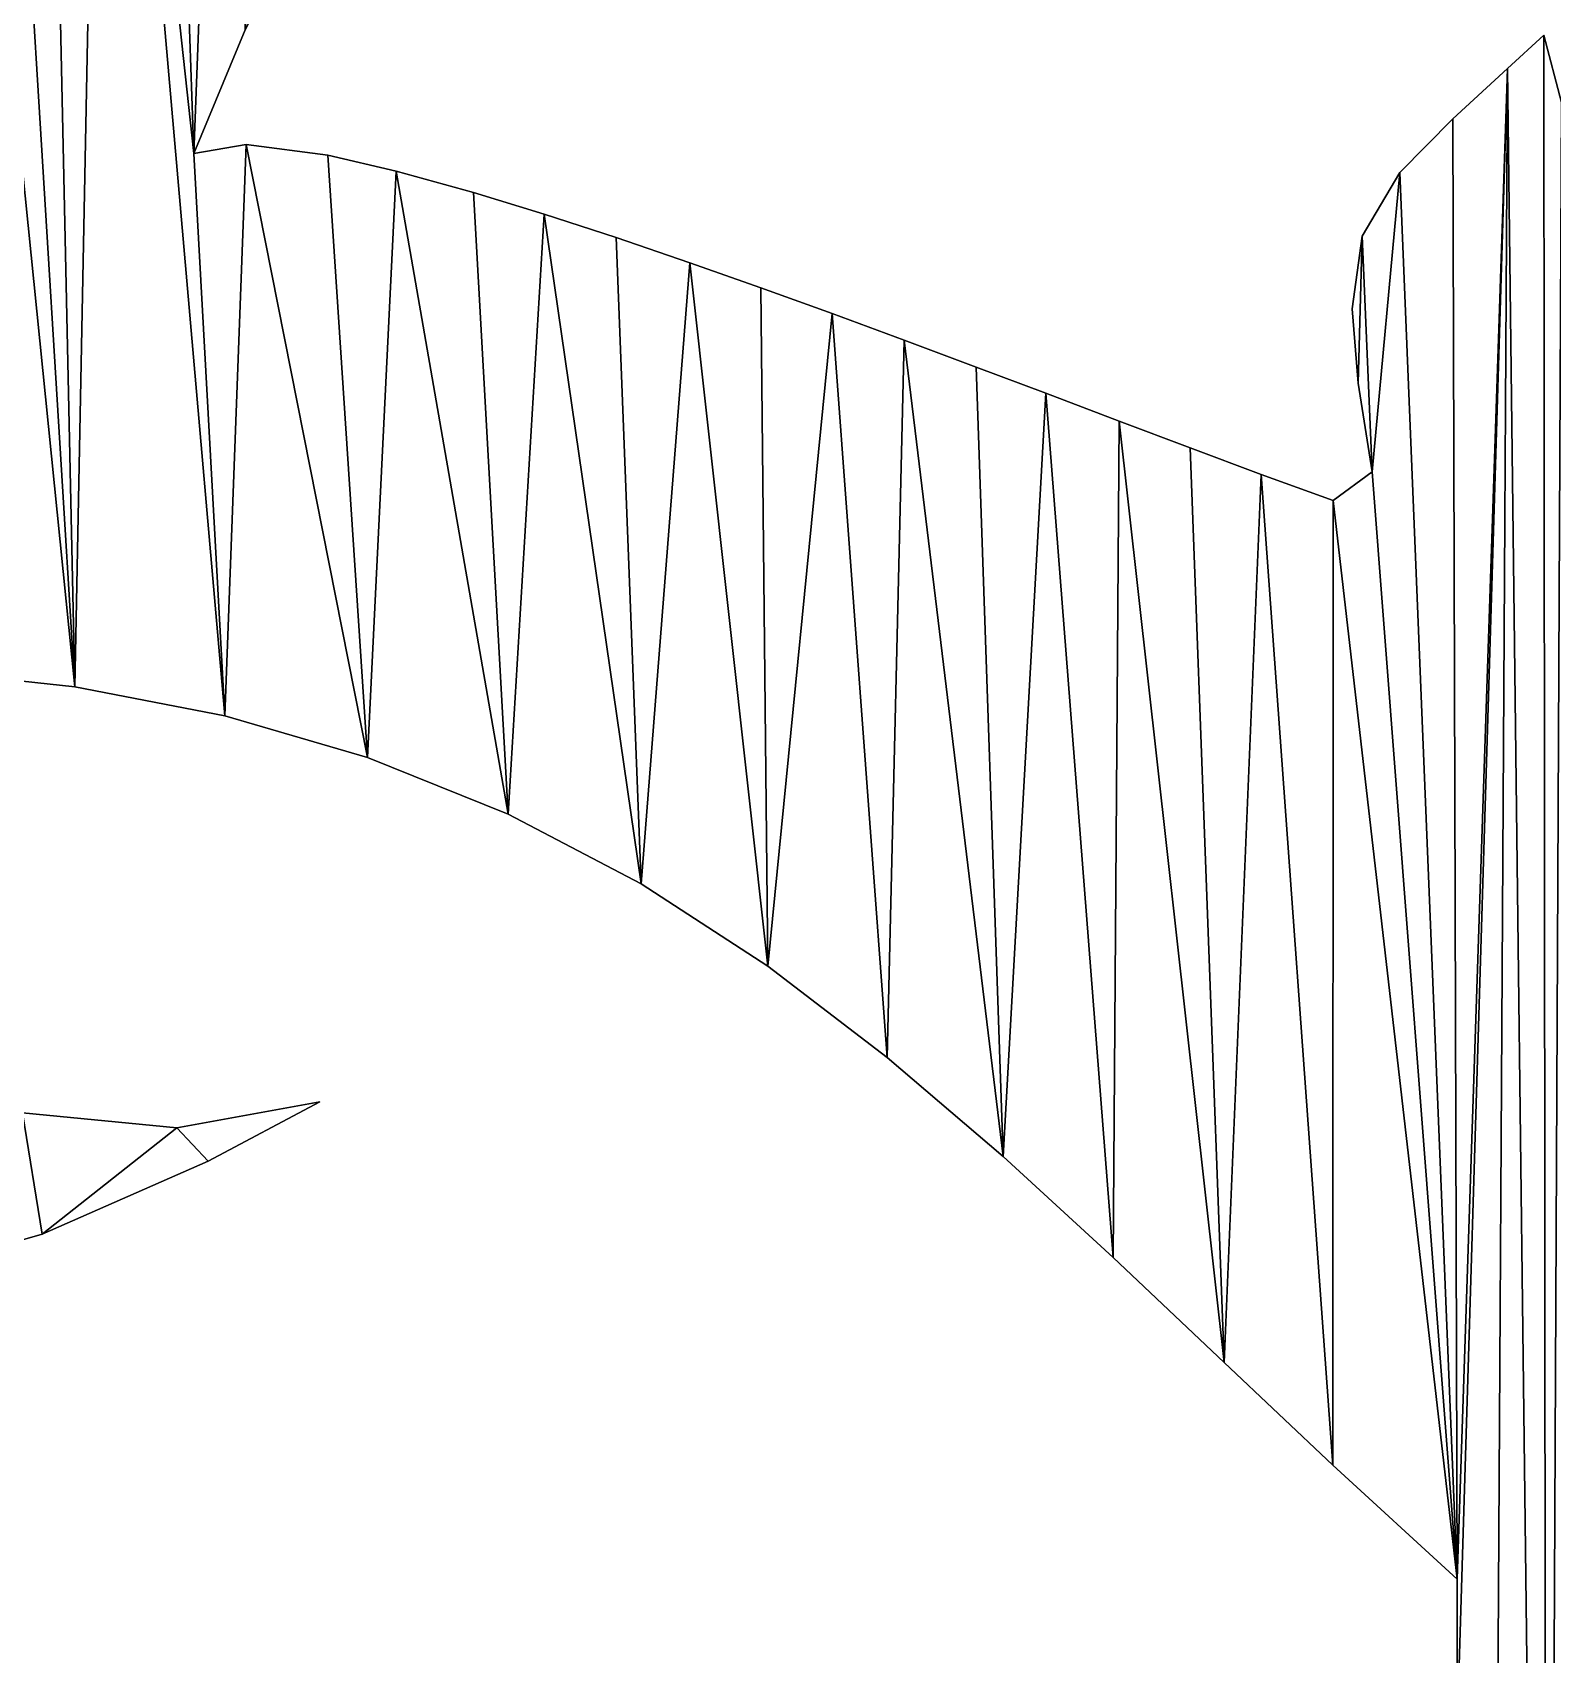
# Model space of a CAD drawing. Extents: x 9 to 1212, y 18 to 833.
# Drawn here: x 119.7 to 189.2, y 636.6 to 710.7 of the extents above; entities that cross this region are included whole.
import ezdxf

# ---------------------------------------------------------------- set-up
doc = ezdxf.new("R2010")
doc.units = 0
doc.header["$MEASUREMENT"] = 0
doc.layers.get('0').update_dxf_attribs({"linetype": 'CONTINUOUS'})

# ---------------------------------------------------------------- blocks, each defined once
blk = doc.blocks.new('GRUPO_1')
for p, q in [((120.86276, 270.48745), (118.51414, 264.8353)), ((120.86276, 270.48745, 15), (118.51414, 264.8353, 15)), ((178.57519, 268.71566), (180.22243, 270.24241)), ((178.57519, 268.71566, 15), (180.22243, 270.24241, 15)), ((180.22243, 270.24241), (181.03183, 267.1548)), ((180.22243, 270.24241, 15), (181.03183, 267.1548, 15)), ((180.22243, 270.24241), (180.22243, 270.24241, 15)), ((176.06335, 266.40791), (178.57519, 268.71566)), ((176.06335, 266.40791, 15), (178.57519, 268.71566, 15)), ((178.57519, 268.71566), (178.57519, 268.71566, 15)), ((173.65264, 263.95509), (176.06335, 266.40791)), ((173.65264, 263.95509, 15), (176.06335, 266.40791, 15)), ((176.06335, 266.40791), (176.06335, 266.40791, 15)), ((118.51414, 264.8353), (120.91021, 265.24188)), ((118.51414, 264.8353, 15), (120.91021, 265.24188, 15)), ((118.51414, 264.8353), (118.51414, 264.8353, 15)), ((120.91021, 265.24188), (124.64069, 264.74733)), ((120.91021, 265.24188, 15), (124.64069, 264.74733, 15)), ((120.91021, 265.24188), (120.91021, 265.24188, 15)), ((124.64069, 264.74733), (127.76528, 264.02794)), ((124.64069, 264.74733, 15), (127.76528, 264.02794, 15)), ((124.64069, 264.74733), (124.64069, 264.74733, 15)), ((127.76528, 264.02794), (131.29918, 263.05093)), ((127.76528, 264.02794, 15), (131.29918, 263.05093, 15)), ((127.76528, 264.02794), (127.76528, 264.02794, 15)), ((171.92754, 261.04823), (173.65264, 263.95509)), ((171.92754, 261.04823, 15), (173.65264, 263.95509, 15)), ((173.65264, 263.95509), (173.65264, 263.95509, 15)), ((131.29918, 263.05093), (134.52421, 262.06341)), ((131.29918, 263.05093, 15), (134.52421, 262.06341, 15)), ((131.29918, 263.05093), (131.29918, 263.05093, 15)), ((134.52421, 262.06341), (137.82923, 260.98541)), ((134.52421, 262.06341, 15), (137.82923, 260.98541, 15)), ((134.52421, 262.06341), (134.52421, 262.06341, 15)), ((171.47361, 257.7242), (171.92754, 261.04823)), ((171.47361, 257.7242, 15), (171.92754, 261.04823, 15)), ((171.92754, 261.04823), (171.92754, 261.04823, 15)), ((137.82923, 260.98541), (141.19342, 259.83715)), ((137.82923, 260.98541, 15), (141.19342, 259.83715, 15)), ((137.82923, 260.98541), (137.82923, 260.98541, 15)), ((141.19342, 259.83715), (144.43889, 258.69204)), ((141.19342, 259.83715, 15), (144.43889, 258.69204, 15)), ((141.19342, 259.83715), (141.19342, 259.83715, 15)), ((144.43889, 258.69204), (147.70323, 257.5114)), ((144.43889, 258.69204, 15), (147.70323, 257.5114, 15)), ((144.43889, 258.69204), (144.43889, 258.69204, 15)), ((147.70323, 257.5114), (150.99166, 256.2992)), ((147.70323, 257.5114, 15), (150.99166, 256.2992, 15)), ((147.70323, 257.5114), (147.70323, 257.5114, 15)), ((171.74418, 254.32496), (171.47361, 257.7242)), ((171.74418, 254.32496, 15), (171.47361, 257.7242, 15)), ((171.47361, 257.7242), (171.47361, 257.7242, 15)), ((150.99166, 256.2992), (154.28217, 255.06887)), ((150.99166, 256.2992, 15), (154.28217, 255.06887, 15)), ((150.99166, 256.2992), (150.99166, 256.2992, 15)), ((154.28217, 255.06887), (157.46403, 253.86769)), ((154.28217, 255.06887, 15), (157.46403, 253.86769, 15)), ((154.28217, 255.06887), (154.28217, 255.06887, 15)), ((157.46403, 253.86769), (160.81186, 252.5976)), ((157.46403, 253.86769, 15), (160.81186, 252.5976, 15)), ((157.46403, 253.86769), (157.46403, 253.86769, 15)), ((172.37825, 250.27869), (171.74418, 254.32496)), ((172.37825, 250.27869, 15), (171.74418, 254.32496, 15)), ((171.74418, 254.32496), (171.74418, 254.32496, 15)), ((160.81186, 252.5976), (164.05891, 251.36725)), ((160.81186, 252.5976, 15), (164.05891, 251.36725, 15)), ((160.81186, 252.5976), (160.81186, 252.5976, 15)), ((164.05891, 251.36725), (167.30167, 250.15257)), ((164.05891, 251.36725, 15), (167.30167, 250.15257, 15)), ((164.05891, 251.36725), (164.05891, 251.36725, 15)), ((167.30167, 250.15257), (170.59167, 248.96475)), ((167.30167, 250.15257, 15), (170.59167, 248.96475, 15)), ((167.30167, 250.15257), (167.30167, 250.15257, 15)), ((170.59167, 248.96475), (172.37825, 250.27869)), ((170.59167, 248.96475, 15), (172.37825, 250.27869, 15)), ((172.37825, 250.27869), (172.37825, 250.27869, 15)), ((170.59167, 248.96475), (170.59167, 248.96475, 15)), ((113.07248, 240.4403), (106.31219, 241.17335)), ((113.07248, 240.4403, 15), (106.31219, 241.17335, 15)), ((119.92907, 239.12213), (113.07248, 240.4403)), ((119.92907, 239.12213, 15), (113.07248, 240.4403, 15)), ((113.07248, 240.4403), (113.07248, 240.4403, 15)), ((126.45648, 237.22336), (119.92907, 239.12213)), ((126.45648, 237.22336, 15), (119.92907, 239.12213, 15)), ((119.92907, 239.12213), (119.92907, 239.12213, 15)), ((132.8869, 234.63014), (126.45648, 237.22336)), ((132.8869, 234.63014, 15), (126.45648, 237.22336, 15)), ((126.45648, 237.22336), (126.45648, 237.22336, 15)), ((138.95876, 231.43635), (132.8869, 234.63014)), ((138.95876, 231.43635, 15), (132.8869, 234.63014, 15)), ((132.8869, 234.63014), (132.8869, 234.63014, 15)), ((144.75221, 227.67181), (138.95876, 231.43635)), ((144.75221, 227.67181, 15), (138.95876, 231.43635, 15)), ((138.95876, 231.43635), (138.95876, 231.43635, 15)), ((150.21327, 223.50312), (144.75221, 227.67181)), ((150.21327, 223.50312, 15), (144.75221, 227.67181, 15)), ((144.75221, 227.67181), (144.75221, 227.67181, 15)), ((155.50919, 218.97382), (150.21327, 223.50312)), ((155.50919, 218.97382, 15), (150.21327, 223.50312, 15)), ((150.21327, 223.50312), (150.21327, 223.50312, 15)), ((117.73115, 220.27934), (124.27098, 221.48134)), ((117.73115, 220.27934, 15), (124.27098, 221.48134, 15)), ((124.27098, 221.48134), (119.17405, 218.76816)), ((124.27098, 221.48134, 15), (119.17405, 218.76816, 15)), ((124.27098, 221.48134), (124.27098, 221.48134, 15)), ((110.68668, 220.97549), (117.73115, 220.27934)), ((110.68668, 220.97549, 15), (117.73115, 220.27934, 15)), ((117.73115, 220.27934), (117.73115, 220.27934, 15)), ((160.54398, 214.35761), (155.50919, 218.97382)), ((160.54398, 214.35761, 15), (155.50919, 218.97382, 15)), ((155.50919, 218.97382), (155.50919, 218.97382, 15)), ((119.17405, 218.76816), (111.58886, 215.42039)), ((119.17405, 218.76816, 15), (111.58886, 215.42039, 15)), ((119.17405, 218.76816), (119.17405, 218.76816, 15)), ((111.58886, 215.42039), (104.92375, 213.52741)), ((111.58886, 215.42039, 15), (104.92375, 213.52741, 15)), ((111.58886, 215.42039), (111.58886, 215.42039, 15)), ((165.61259, 209.56381), (160.54398, 214.35761)), ((165.61259, 209.56381, 15), (160.54398, 214.35761, 15)), ((160.54398, 214.35761), (160.54398, 214.35761, 15)), ((170.58028, 204.86996), (165.61259, 209.56381)), ((170.58028, 204.86996, 15), (165.61259, 209.56381, 15)), ((165.61259, 209.56381), (165.61259, 209.56381, 15)), ((176.27, 199.64758), (170.58028, 204.86996)), ((176.27, 199.64758, 15), (170.58028, 204.86996, 15)), ((170.58028, 204.86996), (170.58028, 204.86996, 15)), ((176.27, 192.71072), (176.27, 199.64758)), ((176.27, 192.71072, 15), (176.27, 199.64758, 15)), ((176.27, 199.64758), (176.27, 199.64758, 15))]:
    blk.add_line(p, q)
mesh = blk.add_polyface()
corners = [(106.31219, 241.17335), (103.14784, 287.50565), (104.16849, 289.9333), (105.68785, 292.98502), (107.44811, 295.90621), (113.07248, 240.4403), (109.47389, 298.67111), (111.76298, 301.21901), (114.31119, 303.50292), (118.51414, 264.8353), (117.10297, 305.47979), (96.16109, 306.83491), (109.3535, 324.66067), (99.54856, 306.87439), (103.02067, 306.91487), (106.34258, 306.95361), (109.8385, 306.99442), (109.35361, 339.63465), (127.02136, 339.63465), (113.3081, 307.03493), (116.67558, 307.07398), (120.10886, 307.11365), (120.86276, 270.48745), (122.57257, 273.79774), (124.29634, 276.73875), (126.04, 279.32753), (128.3728, 282.22385), (134.17838, 339.63465), (130.76628, 284.58167), (133.48968, 286.60031), (136.56547, 288.15972), (141.44942, 339.63465), (139.79636, 289.12834), (143.20841, 289.56953), (147.68275, 307.43574), (159.33686, 339.63465), (146.6513, 289.55744), (150.49855, 307.4685), (154.02404, 307.50923), (157.53301, 307.54978), (150.03093, 289.2186), (151.45046, 305.95103), (153.55699, 288.62111), (154.57884, 304.46504), (156.79253, 287.92349), (157.59977, 302.80172), (160.19104, 287.09282)]
mesh.append_faces([[corners[k] for k in face] for face in [(11, 12, 13), (13, 12, 14), (14, 12, 15), (15, 12, 16), (16, 18, 19), (19, 18, 20), (20, 18, 21), (22, 18, 23), (23, 18, 24), (24, 18, 25), (25, 18, 26), (26, 27, 28), (28, 27, 29), (29, 27, 30), (30, 31, 32), (32, 31, 33), (33, 34, 36), (34, 35, 37), (37, 35, 38), (38, 35, 39), (40, 41, 42), (42, 43, 44), (44, 45, 46), (21, 9, 10), (9, 21, 22)]], dxfattribs={"vtx0": -1, "vtx1": -1})
mesh.append_faces([[corners[k] for k in face] for face in [(21, 18, 22), (33, 31, 34)]], dxfattribs={"vtx0": -1, "vtx1": -1, "vtx2": -1})
mesh.append_faces([[corners[k] for k in face] for face in [(0, 1, 2), (0, 2, 3), (0, 3, 4), (5, 4, 6), (5, 6, 7), (5, 7, 8), (9, 8, 10), (16, 12, 17), (16, 17, 18), (26, 18, 27), (30, 27, 31), (34, 31, 35), (34, 40, 36), (40, 34, 41), (42, 41, 43), (44, 43, 45)]], dxfattribs={"vtx0": -1, "vtx2": -1})
mesh = blk.add_polyface()
corners = [(104.16849, 289.9333, 15), (106.31219, 241.17335, 15), (105.68785, 292.98502, 15), (107.44811, 295.90621, 15), (113.07248, 240.4403, 15), (109.47389, 298.67111, 15), (111.76298, 301.21901, 15), (114.31119, 303.50292, 15), (118.51414, 264.8353, 15), (117.10297, 305.47979, 15), (120.10886, 307.11365, 15), (120.86276, 270.48745, 15), (150.03093, 289.2186, 15), (147.68275, 307.43574, 15), (146.6513, 289.55744, 15), (151.45046, 305.95103, 15), (153.55699, 288.62111, 15), (154.57884, 304.46504, 15), (156.79253, 287.92349, 15), (157.59977, 302.80172, 15), (160.19104, 287.09282, 15), (109.3535, 324.66067, 15), (96.16109, 306.83491, 15), (99.54856, 306.87439, 15), (103.02067, 306.91487, 15), (106.34258, 306.95361, 15), (109.8385, 306.99442, 15), (109.35361, 339.63465, 15), (127.02136, 339.63465, 15), (113.3081, 307.03493, 15), (116.67558, 307.07398, 15), (122.57257, 273.79774, 15), (124.29634, 276.73875, 15), (126.04, 279.32753, 15), (128.3728, 282.22385, 15), (134.17838, 339.63465, 15), (130.76628, 284.58167, 15), (133.48968, 286.60031, 15), (136.56547, 288.15972, 15), (141.44942, 339.63465, 15), (139.79636, 289.12834, 15), (143.20841, 289.56953, 15), (159.33686, 339.63465, 15), (150.49855, 307.4685, 15), (154.02404, 307.50923, 15), (157.53301, 307.54978, 15), (159.33686, 324.70279, 15)]
mesh.append_faces([[corners[k] for k in face] for face in [(0, 1, 2), (2, 1, 3), (3, 4, 5), (5, 4, 6), (6, 4, 7), (7, 8, 9), (12, 13, 14), (13, 12, 15), (15, 16, 17), (17, 18, 19), (21, 26, 27), (27, 26, 28), (28, 34, 35), (35, 38, 39), (39, 13, 42), (42, 45, 46)]], dxfattribs={"vtx0": -1, "vtx1": -1})
mesh.append_faces([[corners[k] for k in face] for face in [(28, 10, 11), (39, 41, 13)]], dxfattribs={"vtx0": -1, "vtx1": -1, "vtx2": -1})
mesh.append_faces([[corners[k] for k in face] for face in [(8, 10, 9), (10, 8, 11), (15, 12, 16), (17, 16, 18), (19, 18, 20), (21, 22, 23), (21, 23, 24), (21, 24, 25), (21, 25, 26), (28, 26, 29), (28, 29, 30), (28, 30, 10), (28, 11, 31), (28, 31, 32), (28, 32, 33), (28, 33, 34), (35, 34, 36), (35, 36, 37), (35, 37, 38), (39, 38, 40), (39, 40, 41), (13, 41, 14), (42, 13, 43), (42, 43, 44), (42, 44, 45)]], dxfattribs={"vtx0": -1, "vtx2": -1})
mesh = blk.add_polyface()
corners = [(99.44923, 241.43984), (99.50739, 275.80062), (106.31219, 241.17335), (100.86379, 279.68608), (102.41903, 285.5233), (103.14784, 287.50565), (107.44811, 295.90621), (113.07248, 240.4403), (114.31119, 303.50292), (119.92907, 239.12213), (118.51414, 264.8353), (120.91021, 265.24188), (126.45648, 237.22336), (124.64069, 264.74733), (127.76528, 264.02794), (132.8869, 234.63014), (131.29918, 263.05093), (134.52421, 262.06341), (138.95876, 231.43635), (137.82923, 260.98541), (141.19342, 259.83715), (144.75221, 227.67181), (144.43889, 258.69204), (147.70323, 257.5114), (150.21327, 223.50312), (150.99166, 256.2992), (155.50919, 218.97382), (154.28217, 255.06887), (157.46403, 253.86769), (160.54398, 214.35761), (160.81186, 252.5976), (165.61259, 209.56381), (164.05891, 251.36725), (167.30167, 250.15257), (170.58028, 204.86996), (170.59167, 248.96475), (176.27, 199.64758), (172.37825, 250.27869), (171.92754, 261.04823), (171.74418, 254.32496), (171.47361, 257.7242), (173.65264, 263.95509), (98.05806, 212.71085), (103.84533, 222.36354), (104.92375, 213.52741), (110.68668, 220.97549), (111.58886, 215.42039), (117.73115, 220.27934), (119.17405, 218.76816), (124.27098, 221.48134)]
mesh.append_faces([[corners[k] for k in face] for face in [(38, 39, 40), (48, 47, 49)]], dxfattribs={"vtx0": -1})
mesh.append_faces([[corners[k] for k in face] for face in [(0, 1, 2), (2, 6, 7), (7, 8, 9), (9, 11, 12), (12, 14, 15), (15, 17, 18), (18, 20, 21), (21, 23, 24), (24, 25, 26), (26, 28, 29), (29, 30, 31), (31, 33, 34), (34, 35, 36), (39, 38, 37), (42, 43, 44), (44, 45, 46), (46, 47, 48)]], dxfattribs={"vtx0": -1, "vtx1": -1})
mesh.append_faces([[corners[k] for k in face] for face in [(9, 8, 10)]], dxfattribs={"vtx0": -1, "vtx1": -1, "vtx2": -1})
mesh.append_faces([[corners[k] for k in face] for face in [(2, 1, 3), (2, 3, 4), (2, 4, 5), (9, 10, 11), (12, 11, 13), (12, 13, 14), (15, 14, 16), (15, 16, 17), (18, 17, 19), (18, 19, 20), (21, 20, 22), (21, 22, 23), (24, 23, 25), (26, 25, 27), (26, 27, 28), (29, 28, 30), (31, 30, 32), (31, 32, 33), (34, 33, 35), (36, 35, 37), (37, 38, 41), (44, 43, 45), (46, 45, 47)]], dxfattribs={"vtx0": -1, "vtx2": -1})
mesh = blk.add_polyface()
corners = [(99.50739, 275.80062, 15), (99.44923, 241.43984, 15), (106.31219, 241.17335, 15), (100.86379, 279.68608, 15), (102.41903, 285.5233, 15), (103.14784, 287.50565, 15), (104.16849, 289.9333, 15), (107.44811, 295.90621, 15), (113.07248, 240.4403, 15), (114.31119, 303.50292, 15), (119.92907, 239.12213, 15), (118.51414, 264.8353, 15), (120.91021, 265.24188, 15), (126.45648, 237.22336, 15), (124.64069, 264.74733, 15), (127.76528, 264.02794, 15), (132.8869, 234.63014, 15), (131.29918, 263.05093, 15), (134.52421, 262.06341, 15), (138.95876, 231.43635, 15), (137.82923, 260.98541, 15), (141.19342, 259.83715, 15), (144.75221, 227.67181, 15), (144.43889, 258.69204, 15), (147.70323, 257.5114, 15), (150.21327, 223.50312, 15), (150.99166, 256.2992, 15), (155.50919, 218.97382, 15), (154.28217, 255.06887, 15), (157.46403, 253.86769, 15), (160.54398, 214.35761, 15), (160.81186, 252.5976, 15), (165.61259, 209.56381, 15), (164.05891, 251.36725, 15), (167.30167, 250.15257, 15), (170.58028, 204.86996, 15), (170.59167, 248.96475, 15), (176.27, 199.64758, 15), (171.74418, 254.32496, 15), (171.92754, 261.04823, 15), (171.47361, 257.7242, 15), (172.37825, 250.27869, 15), (173.65264, 263.95509, 15), (103.84533, 222.36354, 15), (98.05806, 212.71085, 15), (104.92375, 213.52741, 15), (110.68668, 220.97549, 15), (111.58886, 215.42039, 15), (117.73115, 220.27934, 15), (119.17405, 218.76816, 15), (124.27098, 221.48134, 15)]
mesh.append_faces([[corners[k] for k in face] for face in [(38, 39, 40), (48, 49, 50)]], dxfattribs={"vtx0": -1})
mesh.append_faces([[corners[k] for k in face] for face in [(0, 2, 3), (3, 2, 4), (4, 2, 5), (5, 2, 6), (11, 10, 12), (12, 13, 14), (14, 13, 15), (15, 16, 17), (17, 16, 18), (18, 19, 20), (20, 19, 21), (21, 22, 23), (23, 22, 24), (24, 25, 26), (26, 27, 28), (28, 27, 29), (29, 30, 31), (31, 32, 33), (33, 32, 34), (34, 35, 36), (39, 41, 42), (43, 45, 46), (46, 47, 48)]], dxfattribs={"vtx0": -1, "vtx1": -1})
mesh.append_faces([[corners[k] for k in face] for face in [(9, 10, 11)]], dxfattribs={"vtx0": -1, "vtx1": -1, "vtx2": -1})
mesh.append_faces([[corners[k] for k in face] for face in [(0, 1, 2), (7, 2, 8), (9, 8, 10), (12, 10, 13), (15, 13, 16), (18, 16, 19), (21, 19, 22), (24, 22, 25), (26, 25, 27), (29, 27, 30), (31, 30, 32), (34, 32, 35), (36, 35, 37), (39, 38, 41), (43, 44, 45), (46, 45, 47), (48, 47, 49)]], dxfattribs={"vtx0": -1, "vtx2": -1})
mesh = blk.add_polyface()
corners = [(120.86276, 270.48745), (118.51414, 264.8353, 15), (118.51414, 264.8353), (120.86276, 270.48745, 15)]
mesh.append_faces([[corners[k] for k in face] for face in [(0, 1, 2), (1, 0, 3)]], dxfattribs={"vtx0": -1})
mesh = blk.add_polyface()
corners = [(170.59167, 248.96475, 15), (176.27, 199.64758, 15), (172.37825, 250.27869, 15), (173.65264, 263.95509, 15), (176.06335, 266.40791, 15), (178.57519, 268.71566, 15), (176.27, 192.71072, 15), (180.34302, 122.00268, 15), (180.22243, 270.24241, 15), (181.03183, 267.1548, 15), (181.74711, 129.38208, 15), (181.90859, 262.17392, 15), (182.58126, 133.13282, 15), (182.968, 257.76059, 15), (183.53429, 136.5082, 15), (184.1971, 253.89999, 15), (184.33914, 220.22882, 15), (185.58643, 250.56473, 15), (184.33914, 172.12948, 15), (186.70312, 220.14966, 15), (187.12528, 247.73395, 15), (190.08019, 218.71852, 15), (188.99616, 245.15693, 15), (191.66515, 242.64933, 15), (193.34758, 217.7718, 15), (194.56642, 241.04565, 15), (196.71486, 217.34287, 15), (197.79187, 240.27073, 15), (200.15755, 217.48326, 15), (201.25182, 240.3435, 15), (203.55324, 218.05437, 15), (204.67516, 241.15015, 15), (206.86201, 218.81872, 15), (207.73783, 242.38864, 15), (210.20681, 219.63159, 15), (210.85347, 244.08304, 15), (213.63857, 220.40705, 15), (213.8085, 246.05297, 15), (216.91471, 221.05056, 15), (216.45127, 248.08996, 15), (186.495, 174.87467, 15), (186.495, 217.48363, 15), (188.84672, 177.3714, 15), (188.84672, 214.9869, 15), (191.34922, 179.77088, 15), (191.34922, 212.58742, 15), (193.92481, 182.11342, 15), (193.92481, 210.24488, 15), (196.50331, 184.42442, 15), (196.50331, 207.93388, 15), (199.07137, 205.58489, 15), (199.07137, 186.77341, 15), (201.56696, 203.16276, 15), (203.90539, 191.73069, 15), (203.90539, 200.62761, 15), (205.98594, 194.46706, 15), (205.98594, 197.89124, 15)]
mesh.append_faces([[corners[k] for k in face] for face in [(54, 55, 56)]], dxfattribs={"vtx0": -1})
mesh.append_faces([[corners[k] for k in face] for face in [(0, 1, 2), (3, 1, 4), (4, 1, 5), (5, 7, 8), (8, 7, 9), (9, 10, 11), (11, 12, 13), (13, 14, 15), (15, 16, 17), (17, 19, 20), (20, 21, 22), (22, 21, 23), (23, 24, 25), (25, 26, 27), (27, 28, 29), (29, 30, 31), (31, 32, 33), (33, 34, 35), (35, 36, 37), (37, 38, 39), (16, 40, 41), (41, 42, 43), (43, 44, 45), (45, 46, 47), (47, 48, 49), (49, 48, 50), (50, 51, 52), (52, 53, 54)]], dxfattribs={"vtx0": -1, "vtx1": -1})
mesh.append_faces([[corners[k] for k in face] for face in [(2, 1, 3), (16, 15, 18)]], dxfattribs={"vtx0": -1, "vtx1": -1, "vtx2": -1})
mesh.append_faces([[corners[k] for k in face] for face in [(5, 1, 6), (17, 16, 19), (20, 19, 21), (23, 21, 24), (25, 24, 26), (27, 26, 28), (29, 28, 30), (31, 30, 32), (33, 32, 34), (35, 34, 36), (37, 36, 38), (54, 53, 55)]], dxfattribs={"vtx0": -1, "vtx2": -1})
mesh = blk.add_polyface()
corners = [(185.58643, 250.56473), (184.33914, 220.22882), (184.1971, 253.89999), (186.70312, 220.14966), (187.12528, 247.73395), (190.08019, 218.71852), (188.99616, 245.15693), (191.66515, 242.64933), (193.34758, 217.7718), (194.56642, 241.04565), (196.71486, 217.34287), (197.79187, 240.27073), (200.15755, 217.48326), (201.25182, 240.3435), (203.55324, 218.05437), (204.67516, 241.15015), (206.86201, 218.81872), (207.73783, 242.38864), (210.20681, 219.63159), (210.85347, 244.08304), (213.63857, 220.40705), (213.8085, 246.05297), (216.91471, 221.05056), (216.45127, 248.08996), (219.08867, 250.36658), (176.27, 199.64758), (172.37825, 250.27869), (173.65264, 263.95509), (176.06335, 266.40791), (178.57519, 268.71566), (176.27, 192.71072), (180.34302, 122.00268), (180.22243, 270.24241), (181.03183, 267.1548), (181.74711, 129.38208), (181.90859, 262.17392), (182.58126, 133.13282), (182.968, 257.76059), (183.53429, 136.5082), (184.33914, 172.12948), (186.495, 217.48363), (186.495, 174.87467), (188.84672, 214.9869), (191.34922, 179.77088), (191.34922, 212.58742), (193.92481, 182.11342), (193.92481, 210.24488), (196.50331, 207.93388), (196.50331, 184.42442), (199.07137, 205.58489), (199.07137, 186.77341), (201.56696, 203.16276), (203.90539, 191.73069), (203.90539, 200.62761), (205.98594, 194.46706), (205.98594, 197.89124)]
mesh.append_faces([[corners[k] for k in face] for face in [(54, 53, 55)]], dxfattribs={"vtx0": -1})
mesh.append_faces([[corners[k] for k in face] for face in [(0, 1, 2), (1, 0, 3), (3, 4, 5), (5, 7, 8), (8, 9, 10), (10, 11, 12), (12, 13, 14), (14, 15, 16), (16, 17, 18), (18, 19, 20), (20, 21, 22), (25, 29, 30), (40, 39, 1), (52, 53, 54)]], dxfattribs={"vtx0": -1, "vtx1": -1})
mesh.append_faces([[corners[k] for k in face] for face in [(25, 26, 27), (39, 2, 1)]], dxfattribs={"vtx0": -1, "vtx1": -1, "vtx2": -1})
mesh.append_faces([[corners[k] for k in face] for face in [(3, 0, 4), (5, 4, 6), (5, 6, 7), (8, 7, 9), (10, 9, 11), (12, 11, 13), (14, 13, 15), (16, 15, 17), (18, 17, 19), (20, 19, 21), (22, 21, 23), (22, 23, 24), (25, 27, 28), (25, 28, 29), (31, 29, 32), (31, 32, 33), (34, 33, 35), (36, 35, 37), (38, 37, 2), (41, 40, 42), (43, 42, 44), (45, 44, 46), (45, 46, 47), (48, 47, 49), (50, 49, 51), (52, 51, 53)]], dxfattribs={"vtx0": -1, "vtx2": -1})
mesh = blk.add_polyface()
corners = [(178.57519, 268.71566, 15), (180.22243, 270.24241), (178.57519, 268.71566), (180.22243, 270.24241, 15)]
mesh.append_faces([[corners[k] for k in face] for face in [(0, 1, 2), (1, 0, 3)]], dxfattribs={"vtx0": -1})
mesh = blk.add_polyface()
corners = [(180.22243, 270.24241), (181.03183, 267.1548, 15), (181.03183, 267.1548), (180.22243, 270.24241, 15)]
mesh.append_faces([[corners[k] for k in face] for face in [(0, 1, 2), (1, 0, 3)]], dxfattribs={"vtx0": -1})
mesh = blk.add_polyface()
corners = [(176.27, 192.71072), (178.57519, 268.71566), (177.71484, 124.43035), (180.34302, 122.00268), (181.03183, 267.1548), (181.74711, 129.38208), (181.90859, 262.17392), (182.58126, 133.13282), (182.968, 257.76059), (183.53429, 136.5082), (184.1971, 253.89999), (184.33914, 172.12948), (184.60015, 139.51964), (186.70312, 172.20864), (185.84347, 142.32125), (187.81534, 145.67024), (190.08019, 173.63978), (189.99589, 148.27948), (192.46529, 150.25261), (193.34758, 174.5865), (195.68837, 151.68819), (196.71486, 175.01543), (199.13225, 152.15841), (200.15755, 174.87504), (202.42432, 151.81348), (203.55324, 174.30393), (205.75475, 150.82335), (206.86201, 173.53958), (209.05748, 149.30248), (210.20681, 172.72671), (211.89102, 147.6221), (213.63857, 171.95125), (214.74416, 145.61291), (216.91471, 171.30774), (186.495, 217.48363), (186.495, 174.87467), (188.84672, 214.9869), (188.84672, 177.3714), (191.34922, 179.77088), (191.34922, 212.58742), (193.92481, 182.11342), (196.50331, 207.93388), (196.50331, 184.42442), (199.07137, 205.58489), (199.07137, 186.77341), (201.56696, 203.16276), (201.56696, 189.19554), (203.90539, 191.73069), (172.51022, 142.8269), (170.58028, 187.48834), (172.90734, 129.37374), (175.19114, 126.7806), (173.08637, 102.42995), (173.07094, 108.66798), (176.52794, 109.53488), (175.29308, 105.10261), (177.61719, 108.29366)]
mesh.append_faces([[corners[k] for k in face] for face in [(55, 54, 56)]], dxfattribs={"vtx0": -1})
mesh.append_faces([[corners[k] for k in face] for face in [(2, 1, 3), (3, 4, 5), (5, 6, 7), (7, 8, 9), (9, 11, 12), (12, 13, 14), (14, 13, 15), (15, 16, 17), (17, 16, 18), (18, 19, 20), (20, 21, 22), (22, 23, 24), (24, 25, 26), (26, 27, 28), (28, 29, 30), (30, 31, 32), (11, 34, 35), (35, 36, 37), (37, 36, 38), (38, 39, 40), (40, 41, 42), (42, 43, 44), (44, 45, 46), (46, 45, 47), (50, 0, 51), (51, 0, 2), (52, 54, 55)]], dxfattribs={"vtx0": -1, "vtx1": -1})
mesh.append_faces([[corners[k] for k in face] for face in [(0, 1, 2), (9, 10, 11), (48, 0, 50)]], dxfattribs={"vtx0": -1, "vtx1": -1, "vtx2": -1})
mesh.append_faces([[corners[k] for k in face] for face in [(12, 11, 13), (15, 13, 16), (18, 16, 19), (20, 19, 21), (22, 21, 23), (24, 23, 25), (26, 25, 27), (28, 27, 29), (30, 29, 31), (32, 31, 33), (48, 49, 0), (52, 53, 54)]], dxfattribs={"vtx0": -1, "vtx2": -1})
mesh = blk.add_polyface()
corners = [(178.57519, 268.71566, 15), (176.27, 192.71072, 15), (177.71484, 124.43035, 15), (180.34302, 122.00268, 15), (181.03183, 267.1548, 15), (181.74711, 129.38208, 15), (181.90859, 262.17392, 15), (182.58126, 133.13282, 15), (182.968, 257.76059, 15), (183.53429, 136.5082, 15), (184.1971, 253.89999, 15), (184.33914, 172.12948, 15), (184.60015, 139.51964, 15), (186.70312, 172.20864, 15), (185.84347, 142.32125, 15), (187.81534, 145.67024, 15), (190.08019, 173.63978, 15), (189.99589, 148.27948, 15), (192.46529, 150.25261, 15), (193.34758, 174.5865, 15), (195.68837, 151.68819, 15), (196.71486, 175.01543, 15), (199.13225, 152.15841, 15), (200.15755, 174.87504, 15), (202.42432, 151.81348, 15), (203.55324, 174.30393, 15), (205.75475, 150.82335, 15), (206.86201, 173.53958, 15), (209.05748, 149.30248, 15), (210.20681, 172.72671, 15), (211.89102, 147.6221, 15), (213.63857, 171.95125, 15), (214.74416, 145.61291, 15), (216.91471, 171.30774, 15), (170.58028, 187.48834, 15), (172.51022, 142.8269, 15), (172.90734, 129.37374, 15), (175.19114, 126.7806, 15), (173.07094, 108.66798, 15), (173.08637, 102.42995, 15), (176.52794, 109.53488, 15), (175.29308, 105.10261, 15), (177.61719, 108.29366, 15), (186.495, 174.87467, 15), (184.33914, 220.22882, 15), (186.495, 217.48363, 15), (188.84672, 177.3714, 15), (188.84672, 214.9869, 15), (191.34922, 179.77088, 15), (191.34922, 212.58742, 15), (193.92481, 182.11342, 15), (193.92481, 210.24488, 15), (196.50331, 184.42442, 15), (199.07137, 205.58489, 15), (199.07137, 186.77341, 15), (201.56696, 203.16276, 15), (201.56696, 189.19554, 15), (203.90539, 191.73069, 15)]
mesh.append_faces([[corners[k] for k in face] for face in [(40, 41, 42)]], dxfattribs={"vtx0": -1})
mesh.append_faces([[corners[k] for k in face] for face in [(11, 12, 13), (13, 15, 16), (16, 18, 19), (19, 20, 21), (21, 22, 23), (23, 24, 25), (25, 26, 27), (27, 28, 29), (29, 30, 31), (31, 32, 33), (34, 35, 1), (38, 39, 40), (43, 44, 11)]], dxfattribs={"vtx0": -1, "vtx1": -1})
mesh.append_faces([[corners[k] for k in face] for face in [(0, 1, 2), (10, 9, 11), (1, 35, 36)]], dxfattribs={"vtx0": -1, "vtx1": -1, "vtx2": -1})
mesh.append_faces([[corners[k] for k in face] for face in [(0, 2, 3), (4, 3, 5), (6, 5, 7), (8, 7, 9), (11, 9, 12), (13, 12, 14), (13, 14, 15), (16, 15, 17), (16, 17, 18), (19, 18, 20), (21, 20, 22), (23, 22, 24), (25, 24, 26), (27, 26, 28), (29, 28, 30), (31, 30, 32), (1, 36, 37), (1, 37, 2), (40, 39, 41), (45, 43, 46), (47, 46, 48), (49, 48, 50), (51, 50, 52), (53, 52, 54), (55, 54, 56), (55, 56, 57)]], dxfattribs={"vtx0": -1, "vtx2": -1})
mesh = blk.add_polyface()
corners = [(176.06335, 266.40791, 15), (178.57519, 268.71566), (176.06335, 266.40791), (178.57519, 268.71566, 15)]
mesh.append_faces([[corners[k] for k in face] for face in [(0, 1, 2), (1, 0, 3)]], dxfattribs={"vtx0": -1})
mesh = blk.add_polyface()
corners = [(176.06335, 266.40791, 15), (173.65264, 263.95509), (173.65264, 263.95509, 15), (176.06335, 266.40791)]
mesh.append_faces([[corners[k] for k in face] for face in [(0, 1, 2), (1, 0, 3)]], dxfattribs={"vtx0": -1})
mesh = blk.add_polyface()
corners = [(118.51414, 264.8353, 15), (120.91021, 265.24188), (118.51414, 264.8353), (120.91021, 265.24188, 15)]
mesh.append_faces([[corners[k] for k in face] for face in [(0, 1, 2), (1, 0, 3)]], dxfattribs={"vtx0": -1})
mesh = blk.add_polyface()
corners = [(120.91021, 265.24188, 15), (124.64069, 264.74733), (120.91021, 265.24188), (124.64069, 264.74733, 15)]
mesh.append_faces([[corners[k] for k in face] for face in [(0, 1, 2), (1, 0, 3)]], dxfattribs={"vtx0": -1})
mesh = blk.add_polyface()
corners = [(124.64069, 264.74733, 15), (127.76528, 264.02794), (124.64069, 264.74733), (127.76528, 264.02794, 15)]
mesh.append_faces([[corners[k] for k in face] for face in [(0, 1, 2), (1, 0, 3)]], dxfattribs={"vtx0": -1})
mesh = blk.add_polyface()
corners = [(127.76528, 264.02794, 15), (131.29918, 263.05093), (127.76528, 264.02794), (131.29918, 263.05093, 15)]
mesh.append_faces([[corners[k] for k in face] for face in [(0, 1, 2), (1, 0, 3)]], dxfattribs={"vtx0": -1})
mesh = blk.add_polyface()
corners = [(173.65264, 263.95509, 15), (171.92754, 261.04823), (171.92754, 261.04823, 15), (173.65264, 263.95509)]
mesh.append_faces([[corners[k] for k in face] for face in [(0, 1, 2), (1, 0, 3)]], dxfattribs={"vtx0": -1})
mesh = blk.add_polyface()
corners = [(131.29918, 263.05093, 15), (134.52421, 262.06341), (131.29918, 263.05093), (134.52421, 262.06341, 15)]
mesh.append_faces([[corners[k] for k in face] for face in [(0, 1, 2), (1, 0, 3)]], dxfattribs={"vtx0": -1})
mesh = blk.add_polyface()
corners = [(134.52421, 262.06341, 15), (137.82923, 260.98541), (134.52421, 262.06341), (137.82923, 260.98541, 15)]
mesh.append_faces([[corners[k] for k in face] for face in [(0, 1, 2), (1, 0, 3)]], dxfattribs={"vtx0": -1})
mesh = blk.add_polyface()
corners = [(171.92754, 261.04823, 15), (171.47361, 257.7242), (171.47361, 257.7242, 15), (171.92754, 261.04823)]
mesh.append_faces([[corners[k] for k in face] for face in [(0, 1, 2), (1, 0, 3)]], dxfattribs={"vtx0": -1})
mesh = blk.add_polyface()
corners = [(137.82923, 260.98541, 15), (141.19342, 259.83715), (137.82923, 260.98541), (141.19342, 259.83715, 15)]
mesh.append_faces([[corners[k] for k in face] for face in [(0, 1, 2), (1, 0, 3)]], dxfattribs={"vtx0": -1})
mesh = blk.add_polyface()
corners = [(141.19342, 259.83715, 15), (144.43889, 258.69204), (141.19342, 259.83715), (144.43889, 258.69204, 15)]
mesh.append_faces([[corners[k] for k in face] for face in [(0, 1, 2), (1, 0, 3)]], dxfattribs={"vtx0": -1})
mesh = blk.add_polyface()
corners = [(144.43889, 258.69204, 15), (147.70323, 257.5114), (144.43889, 258.69204), (147.70323, 257.5114, 15)]
mesh.append_faces([[corners[k] for k in face] for face in [(0, 1, 2), (1, 0, 3)]], dxfattribs={"vtx0": -1})
mesh = blk.add_polyface()
corners = [(147.70323, 257.5114, 15), (150.99166, 256.2992), (147.70323, 257.5114), (150.99166, 256.2992, 15)]
mesh.append_faces([[corners[k] for k in face] for face in [(0, 1, 2), (1, 0, 3)]], dxfattribs={"vtx0": -1})
mesh = blk.add_polyface()
corners = [(171.47361, 257.7242, 15), (171.74418, 254.32496), (171.74418, 254.32496, 15), (171.47361, 257.7242)]
mesh.append_faces([[corners[k] for k in face] for face in [(0, 1, 2), (1, 0, 3)]], dxfattribs={"vtx0": -1})
mesh = blk.add_polyface()
corners = [(150.99166, 256.2992, 15), (154.28217, 255.06887), (150.99166, 256.2992), (154.28217, 255.06887, 15)]
mesh.append_faces([[corners[k] for k in face] for face in [(0, 1, 2), (1, 0, 3)]], dxfattribs={"vtx0": -1})
mesh = blk.add_polyface()
corners = [(154.28217, 255.06887, 15), (157.46403, 253.86769), (154.28217, 255.06887), (157.46403, 253.86769, 15)]
mesh.append_faces([[corners[k] for k in face] for face in [(0, 1, 2), (1, 0, 3)]], dxfattribs={"vtx0": -1})
mesh = blk.add_polyface()
corners = [(157.46403, 253.86769, 15), (160.81186, 252.5976), (157.46403, 253.86769), (160.81186, 252.5976, 15)]
mesh.append_faces([[corners[k] for k in face] for face in [(0, 1, 2), (1, 0, 3)]], dxfattribs={"vtx0": -1})
mesh = blk.add_polyface()
corners = [(171.74418, 254.32496, 15), (172.37825, 250.27869), (172.37825, 250.27869, 15), (171.74418, 254.32496)]
mesh.append_faces([[corners[k] for k in face] for face in [(0, 1, 2), (1, 0, 3)]], dxfattribs={"vtx0": -1})
mesh = blk.add_polyface()
corners = [(160.81186, 252.5976, 15), (164.05891, 251.36725), (160.81186, 252.5976), (164.05891, 251.36725, 15)]
mesh.append_faces([[corners[k] for k in face] for face in [(0, 1, 2), (1, 0, 3)]], dxfattribs={"vtx0": -1})
mesh = blk.add_polyface()
corners = [(164.05891, 251.36725, 15), (167.30167, 250.15257), (164.05891, 251.36725), (167.30167, 250.15257, 15)]
mesh.append_faces([[corners[k] for k in face] for face in [(0, 1, 2), (1, 0, 3)]], dxfattribs={"vtx0": -1})
mesh = blk.add_polyface()
corners = [(167.30167, 250.15257, 15), (170.59167, 248.96475), (167.30167, 250.15257), (170.59167, 248.96475, 15)]
mesh.append_faces([[corners[k] for k in face] for face in [(0, 1, 2), (1, 0, 3)]], dxfattribs={"vtx0": -1})
mesh = blk.add_polyface()
corners = [(170.59167, 248.96475, 15), (172.37825, 250.27869), (170.59167, 248.96475), (172.37825, 250.27869, 15)]
mesh.append_faces([[corners[k] for k in face] for face in [(0, 1, 2), (1, 0, 3)]], dxfattribs={"vtx0": -1})
mesh = blk.add_polyface()
corners = [(113.07248, 240.4403, 15), (106.31219, 241.17335), (113.07248, 240.4403), (106.31219, 241.17335, 15)]
mesh.append_faces([[corners[k] for k in face] for face in [(0, 1, 2), (1, 0, 3)]], dxfattribs={"vtx0": -1})
mesh = blk.add_polyface()
corners = [(119.92907, 239.12213, 15), (113.07248, 240.4403), (119.92907, 239.12213), (113.07248, 240.4403, 15)]
mesh.append_faces([[corners[k] for k in face] for face in [(0, 1, 2), (1, 0, 3)]], dxfattribs={"vtx0": -1})
mesh = blk.add_polyface()
corners = [(126.45648, 237.22336, 15), (119.92907, 239.12213), (126.45648, 237.22336), (119.92907, 239.12213, 15)]
mesh.append_faces([[corners[k] for k in face] for face in [(0, 1, 2), (1, 0, 3)]], dxfattribs={"vtx0": -1})
mesh = blk.add_polyface()
corners = [(132.8869, 234.63014, 15), (126.45648, 237.22336), (132.8869, 234.63014), (126.45648, 237.22336, 15)]
mesh.append_faces([[corners[k] for k in face] for face in [(0, 1, 2), (1, 0, 3)]], dxfattribs={"vtx0": -1})
mesh = blk.add_polyface()
corners = [(138.95876, 231.43635, 15), (132.8869, 234.63014), (138.95876, 231.43635), (132.8869, 234.63014, 15)]
mesh.append_faces([[corners[k] for k in face] for face in [(0, 1, 2), (1, 0, 3)]], dxfattribs={"vtx0": -1})
mesh = blk.add_polyface()
corners = [(144.75221, 227.67181, 15), (138.95876, 231.43635), (144.75221, 227.67181), (138.95876, 231.43635, 15)]
mesh.append_faces([[corners[k] for k in face] for face in [(0, 1, 2), (1, 0, 3)]], dxfattribs={"vtx0": -1})
mesh = blk.add_polyface()
corners = [(150.21327, 223.50312, 15), (144.75221, 227.67181), (150.21327, 223.50312), (144.75221, 227.67181, 15)]
mesh.append_faces([[corners[k] for k in face] for face in [(0, 1, 2), (1, 0, 3)]], dxfattribs={"vtx0": -1})
mesh = blk.add_polyface()
corners = [(155.50919, 218.97382, 15), (150.21327, 223.50312), (155.50919, 218.97382), (150.21327, 223.50312, 15)]
mesh.append_faces([[corners[k] for k in face] for face in [(0, 1, 2), (1, 0, 3)]], dxfattribs={"vtx0": -1})
mesh = blk.add_polyface()
corners = [(117.73115, 220.27934, 15), (124.27098, 221.48134), (117.73115, 220.27934), (124.27098, 221.48134, 15)]
mesh.append_faces([[corners[k] for k in face] for face in [(0, 1, 2), (1, 0, 3)]], dxfattribs={"vtx0": -1})
mesh = blk.add_polyface()
corners = [(124.27098, 221.48134, 15), (119.17405, 218.76816), (124.27098, 221.48134), (119.17405, 218.76816, 15)]
mesh.append_faces([[corners[k] for k in face] for face in [(0, 1, 2), (1, 0, 3)]], dxfattribs={"vtx0": -1})
mesh = blk.add_polyface()
corners = [(110.68668, 220.97549, 15), (117.73115, 220.27934), (110.68668, 220.97549), (117.73115, 220.27934, 15)]
mesh.append_faces([[corners[k] for k in face] for face in [(0, 1, 2), (1, 0, 3)]], dxfattribs={"vtx0": -1})
mesh = blk.add_polyface()
corners = [(160.54398, 214.35761, 15), (155.50919, 218.97382), (160.54398, 214.35761), (155.50919, 218.97382, 15)]
mesh.append_faces([[corners[k] for k in face] for face in [(0, 1, 2), (1, 0, 3)]], dxfattribs={"vtx0": -1})
mesh = blk.add_polyface()
corners = [(119.17405, 218.76816, 15), (111.58886, 215.42039), (119.17405, 218.76816), (111.58886, 215.42039, 15)]
mesh.append_faces([[corners[k] for k in face] for face in [(0, 1, 2), (1, 0, 3)]], dxfattribs={"vtx0": -1})
mesh = blk.add_polyface()
corners = [(111.58886, 215.42039, 15), (104.92375, 213.52741), (111.58886, 215.42039), (104.92375, 213.52741, 15)]
mesh.append_faces([[corners[k] for k in face] for face in [(0, 1, 2), (1, 0, 3)]], dxfattribs={"vtx0": -1})
mesh = blk.add_polyface()
corners = [(165.61259, 209.56381, 15), (160.54398, 214.35761), (165.61259, 209.56381), (160.54398, 214.35761, 15)]
mesh.append_faces([[corners[k] for k in face] for face in [(0, 1, 2), (1, 0, 3)]], dxfattribs={"vtx0": -1})
mesh = blk.add_polyface()
corners = [(170.58028, 204.86996, 15), (165.61259, 209.56381), (170.58028, 204.86996), (165.61259, 209.56381, 15)]
mesh.append_faces([[corners[k] for k in face] for face in [(0, 1, 2), (1, 0, 3)]], dxfattribs={"vtx0": -1})
mesh = blk.add_polyface()
corners = [(176.27, 199.64758, 15), (170.58028, 204.86996), (176.27, 199.64758), (170.58028, 204.86996, 15)]
mesh.append_faces([[corners[k] for k in face] for face in [(0, 1, 2), (1, 0, 3)]], dxfattribs={"vtx0": -1})
mesh = blk.add_polyface()
corners = [(176.27, 199.64758, 15), (176.27, 192.71072), (176.27, 192.71072, 15), (176.27, 199.64758)]
mesh.append_faces([[corners[k] for k in face] for face in [(0, 1, 2), (1, 0, 3)]], dxfattribs={"vtx0": -1})

msp = doc.modelspace()

# ---------------------------------------------------------------- block references
msp.add_blockref('GRUPO_1', (8.548, 440.359))

doc.saveas('drawing.dxf')
